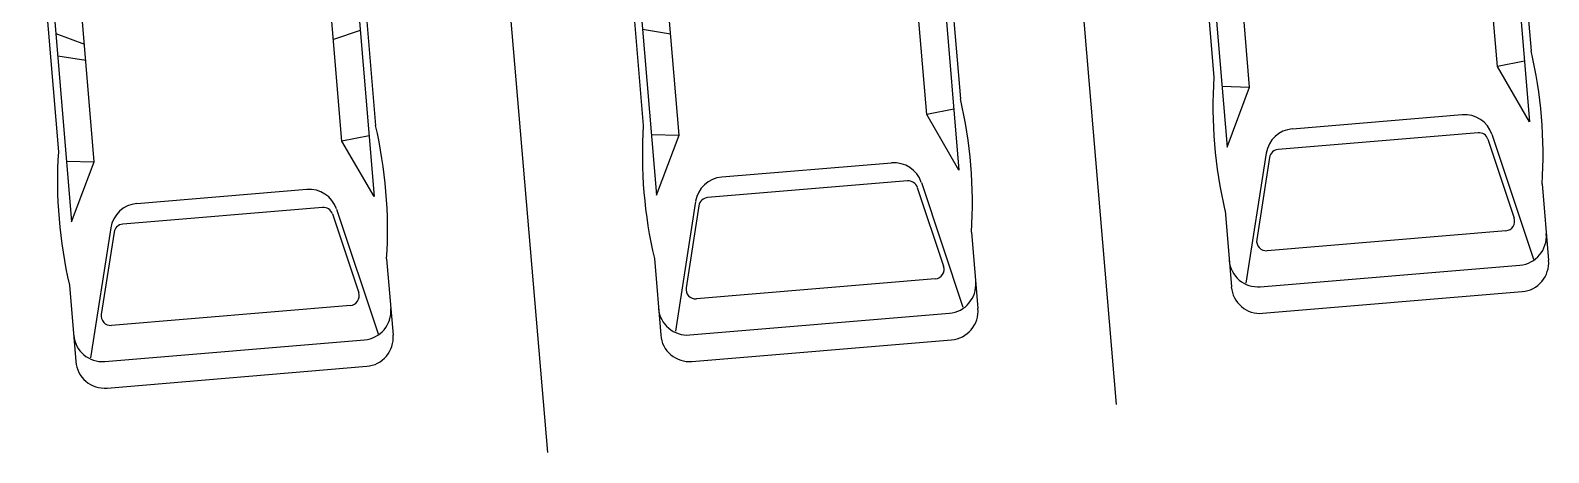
# Model space of a CAD drawing. Extents: x 2080 to 102394, y 2071 to 93424.
# Drawn here: x 79921.1 to 80224.3, y 76993.1 to 77077.4 of the extents above; entities that cross this region are included whole.
import ezdxf

# ---------------------------------------------------------------- set-up
doc = ezdxf.new("R2010")
doc.units = 0
doc.header["$LTSCALE"] = 20
doc.header["$MEASUREMENT"] = 0
doc.layers.add('VEHICLES', color=6, linetype='Continuous')

# ---------------------------------------------------------------- blocks, each defined once
blk = doc.blocks.new('V1')
at = {"linetype": 'Continuous'}
for p, q in [((0.2667, 0.2037), (0.6975, 0.2037)), ((0.8687, 0.2037), (0.9669, 0.2037)), ((0.3485, 0.1943), (0.7881, 0.1943)), ((0.5748, 0.1943), (0.5836, 0.1591)), ((0.71, 0.1943), (0.7139, 0.1591)), ((0.7881, 0.1943), (0.7139, 0.1591)), ((0.8, 0.145), (0.9635, 0.1847)), ((0.7139, 0.1591), (0.4523, 0.1591)), ((0.8059, 0.1393), (0.9093, 0.1644)), ((0.9698, -0.1668), (0.9698, 0.1668)), ((1.0039, -0.1668), (1.0039, 0.1668)), ((0.9245, 0.1525), (0.9245, -0.1544)), ((0.7965, 0.1274), (0.7965, -0.1293)), ((0.7717, -0.1091), (0.7717, 0.1091)), ((0.8, -0.145), (0.9635, -0.1847)), ((0.8059, -0.1413), (0.9093, -0.1664)), ((0.7139, -0.1591), (0.4523, -0.1591)), ((0.5461, -0.1943), (0.5627, -0.1591)), ((0.5748, -0.1943), (0.5836, -0.1591)), ((0.71, -0.1943), (0.7139, -0.1591)), ((0.7881, -0.1943), (0.7139, -0.1591)), ((0.3485, -0.1943), (0.7881, -0.1943)), ((0.2667, -0.2037), (0.6975, -0.2037)), ((0.8687, -0.2037), (0.9669, -0.2037))]:
    blk.add_line(p, q, dxfattribs=at)
for centre, radius, start, end in [((0.7831, -0.3777), 0.5877, 81.6216, 98.3784), ((0.9329, 0.1668), 0.0369, 0.0171, 89.9828), ((0.967, 0.1669), 0.0369, 359.9176, 90.0825), ((0.9122, 0.1525), 0.0123, 0.0891, 103.6339), ((0.8087, 0.1091), 0.0369, 103.6822, 179.9556), ((0.8088, 0.1274), 0.0123, 103.7393, 180.0891), ((0.8087, -0.1091), 0.0369, 180.0444, 256.3177), ((0.8088, -0.1293), 0.0123, 179.911, 256.2607), ((0.9122, -0.1544), 0.0123, 256.3661, 359.9108), ((0.9329, -0.1668), 0.0369, 270.0172, 359.9829), ((0.967, -0.1669), 0.0369, 269.9174, 0.0824), ((0.7831, 0.3777), 0.5877, 261.6216, 278.3784)]:
    blk.add_arc(centre, radius, start, end, dxfattribs=at)

msp = doc.modelspace()

# ---------------------------------------------------------------- linework, layer by layer
at = {"linetype": 'Continuous', "ltscale": 0.5}
for p, q in [((80121.785, 77193.992), (80137.98, 77002.677)), ((80008.191, 77184.377), (80024.386, 76993.061))]:
    msp.add_line(p, q, dxfattribs=at)

# ---------------------------------------------------------------- block references
at = {"layer": 'VEHICLES', "xscale": 156.0000000000092, "yscale": 155.9999999999854, "zscale": 156, "rotation": 274.77291993203}
for p in [(80180.083, 77179.115), (80066.123, 77169.496), (79949.314, 77164.198)]:
    msp.add_blockref('V1', p, dxfattribs=at)

doc.saveas('drawing.dxf')
